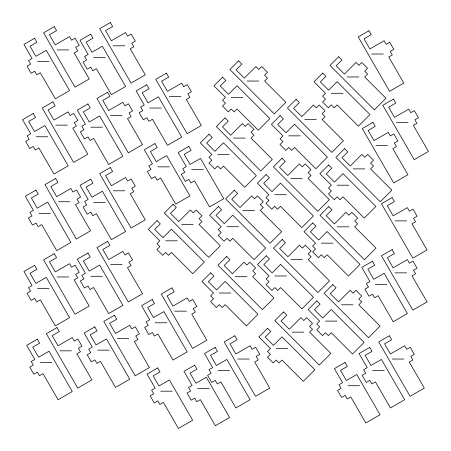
<?xml version="1.0" encoding="UTF-8"?>
<svg xmlns="http://www.w3.org/2000/svg" width="451" height="451" viewBox="0 0 451 451"><rect width="100%" height="100%" fill="white"/><g stroke="black" fill="none" stroke-linecap="round" stroke-linejoin="round"><path stroke-width="0.68" d="M113.229 45.805L124.837 45.805M57.147 49.909L68.755 49.909M371.748 54.013L383.356 54.013M93.566 57.435L105.173 57.435M37.489 61.533L49.091 61.533M347.287 76.963L358.889 76.963M247.21 81.039L258.812 81.039M331.305 93.284L342.907 93.284M169.311 96.413L180.919 96.413M231.222 97.36L242.83 97.36M149.647 108.043L161.255 108.043M110.495 115.563L122.103 115.563M304.718 119.532L316.326 119.532M396.367 122.401L407.975 122.401M55.783 125.141L67.385 125.141M90.831 127.193L102.439 127.193M288.736 135.852L300.343 135.852M36.119 136.766L47.727 136.766M233.624 138.096L245.231 138.096M375.852 145.656L387.454 145.656M217.641 154.417L229.243 154.417M157.856 166.859L169.463 166.859M353.172 168.888L364.78 168.888M191.698 169.649L203.305 169.649M290.681 178.399L302.288 178.399M337.19 185.209L348.798 185.209M113.229 190.796L124.837 190.796M274.698 194.719L286.306 194.719M58.517 201.738L70.125 201.738M93.566 202.42L105.173 202.42M242.937 210.408L254.544 210.408M38.854 213.362L50.461 213.362M394.997 220.883L406.605 220.883M181.64 224.491L193.248 224.491M226.954 226.729L238.562 226.729M337.314 226.825L348.922 226.825M165.658 240.811L177.266 240.811M321.332 243.145L332.939 243.145M290.81 259.652L302.418 259.652M110.495 264.658L122.103 264.658M394.997 272.861L406.605 272.861M274.828 275.973L286.436 275.973M90.831 276.283L102.439 276.283M235.287 276.7L246.894 276.7M57.147 276.965L68.755 276.965M375.339 284.491L386.941 284.491M37.489 288.595L49.091 288.595M219.304 293.02L230.912 293.02M341.418 304.791L353.026 304.791M174.779 311.162L186.387 311.162M325.436 321.112L337.044 321.112M155.121 322.786L166.723 322.786M292.18 332.145L303.782 332.145M117.333 338.515L128.941 338.515M276.198 348.465L287.8 348.465M97.67 350.145L109.277 350.145M59.887 350.827L71.489 350.827M237.7 359.035L249.307 359.035M392.263 359.035L403.87 359.035M40.224 362.457L51.831 362.457M218.036 370.66L229.644 370.66M372.599 370.66L384.207 370.66M347.98 385.706L359.588 385.706M197.521 388.441L209.129 388.441M160.59 391.18L172.197 391.18M238.602 60.823L229.897 69.533L274.287 113.923L285.895 102.321L264.619 81.039L267.516 78.136L264.619 75.238L267.516 72.335L261.715 66.534L258.812 69.431L255.914 66.534L244.307 78.136L236.036 69.871L241.837 64.065L238.602 60.823M222.619 77.144L213.909 85.848L225.421 97.36L222.518 100.263L225.421 103.161L222.518 106.064L228.324 111.865L231.222 108.967L234.125 111.865L237.029 108.967L258.305 130.243L269.912 118.636L237.029 85.752L228.516 94.265L220.246 85.994L225.855 80.385L222.619 77.144M225.015 117.886L216.311 126.59L260.706 170.98L272.308 159.378L251.032 138.096L253.936 135.199L251.032 132.295L253.936 129.392L248.129 123.591L245.231 126.494L242.328 123.591L230.72 135.199L222.45 126.928L228.257 121.122L225.015 117.886M209.033 134.201L200.329 142.905L211.835 154.417L208.937 157.32L211.835 160.218L208.937 163.121L214.738 168.928L217.641 166.024L220.539 168.928L223.442 166.024L244.718 187.3L256.326 175.693L223.442 142.809L214.93 151.322L206.659 143.052L212.269 137.442L209.033 134.201M173.032 204.28L164.327 212.985L208.723 257.38L220.33 245.772L199.049 224.491L201.952 221.593L199.049 218.69L201.952 215.787L196.151 209.986L193.248 212.889L190.345 209.986L178.737 221.593L170.467 213.323L176.273 207.516L173.032 204.28M157.049 220.601L148.345 229.305L159.857 240.811L156.954 243.715L159.857 246.618L156.954 249.516L162.755 255.322L165.658 252.419L168.561 255.322L171.459 252.419L192.74 273.695L204.342 262.093L171.459 229.204L162.952 237.716L154.682 229.446L160.291 223.837L157.049 220.601M296.11 99.316L287.405 108.02L331.801 152.415L343.408 140.808L322.127 119.532L325.03 116.629L322.127 113.731L325.03 110.828L319.223 105.021L316.326 107.924L313.422 105.021L301.815 116.629L293.545 108.358L299.351 102.557L296.11 99.316M338.678 56.753L329.974 65.457L374.364 109.847L385.971 98.245L364.696 76.963L367.599 74.065L364.696 71.162L367.599 68.259L361.792 62.458L358.889 65.356L355.991 62.458L344.384 74.065L336.113 65.795L341.92 59.989L338.678 56.753M280.127 115.636L271.423 124.341L282.929 135.852L280.032 138.75L282.929 141.653L280.032 144.557L285.833 150.358L288.736 147.454L291.639 150.358L294.537 147.454L315.818 168.736L327.42 157.128L294.537 124.245L286.024 132.757L277.76 124.487L283.369 118.878L280.127 115.636M322.696 73.068L313.992 81.772L325.498 93.284L322.595 96.187L325.498 99.085L322.595 101.988L328.401 107.795L331.305 104.891L334.202 107.795L337.106 104.891L358.382 126.167L369.989 114.56L337.106 81.676L328.593 90.189L320.323 81.919L325.932 76.309L322.696 73.068M234.328 190.198L225.624 198.902L270.019 243.298L281.627 231.69L260.345 210.408L263.249 207.511L260.345 204.607L263.249 201.704L257.448 195.903L254.544 198.806L251.641 195.903L240.033 207.511L231.769 199.241L237.57 193.434L234.328 190.198M218.346 206.519L209.642 215.223L221.153 226.729L218.25 229.632L221.153 232.536L218.25 235.433L224.051 241.24L226.954 238.337L229.858 241.24L232.755 238.337L254.037 259.613L265.639 248.011L232.755 215.121L224.248 223.634L215.978 215.364L221.588 209.754L218.346 206.519M282.072 158.188L273.368 166.893L317.763 211.282L329.365 199.68L308.089 178.399L310.993 175.501L308.089 172.598L310.993 169.694L305.186 163.893L302.288 166.797L299.385 163.893L287.777 175.501L279.507 167.231L285.314 161.424L282.072 158.188M266.09 174.503L257.386 183.213L268.892 194.719L265.994 197.623L268.892 200.526L265.994 203.424L271.795 209.23L274.698 206.327L277.596 209.23L280.499 206.327L301.781 227.603L313.383 216.001L280.499 183.112L271.987 191.624L263.722 183.354L269.332 177.745L266.09 174.503M226.684 256.484L217.974 265.188L262.369 309.583L273.977 297.976L252.701 276.7L255.599 273.796L252.701 270.899L255.599 267.995L249.798 262.194L246.894 265.092L243.997 262.194L232.389 273.796L224.119 265.526L229.92 259.725L226.684 256.484M210.696 272.804L201.992 281.509L213.503 293.02L210.6 295.918L213.503 298.821L210.6 301.725L216.407 307.526L219.304 304.628L222.208 307.526L225.111 304.628L246.387 325.904L257.995 314.296L225.111 281.413L216.598 289.925L208.328 281.655L213.937 276.046L210.696 272.804M344.564 148.678L335.86 157.382L380.255 201.777L391.857 190.17L370.581 168.888L373.484 165.991L370.581 163.087L373.484 160.184L367.678 154.383L364.78 157.286L361.877 154.383L350.269 165.991L341.999 157.72L347.806 151.919L344.564 148.678M328.582 164.998L319.877 173.703L331.384 185.209L328.486 188.112L331.384 191.015L328.486 193.913L334.287 199.72L337.19 196.816L340.088 199.72L342.991 196.816L364.273 218.092L375.875 206.49L342.991 173.607L334.479 182.114L326.214 173.844L331.823 168.234L328.582 164.998M282.202 239.436L273.498 248.14L317.893 292.536L329.501 280.928L308.219 259.652L311.122 256.749L308.219 253.851L311.122 250.948L305.316 245.147L302.418 248.044L299.515 245.147L287.907 256.749L279.637 248.478L285.444 242.677L282.202 239.436M266.22 255.756L257.515 264.461L269.027 275.973L266.124 278.876L269.027 281.774L266.124 284.677L271.925 290.478L274.828 287.58L277.731 290.478L280.629 287.58L301.911 308.856L313.513 297.248L280.629 264.365L272.122 272.878L263.852 264.607L269.461 258.998L266.22 255.756M328.706 206.609L320.001 215.313L364.397 259.708L376.004 248.101L354.728 226.825L357.626 223.921L354.728 221.024L357.626 218.121L351.825 212.32L348.922 215.217L346.018 212.32L334.416 223.921L326.146 215.651L331.947 209.85L328.706 206.609M312.723 222.929L304.019 231.634L315.531 243.145L312.628 246.043L315.531 248.946L312.628 251.85L318.434 257.651L321.332 254.753L324.235 257.651L327.138 254.753L348.414 276.029L360.022 264.421L327.138 231.538L318.626 240.05L310.356 231.78L315.965 226.171L312.723 222.929M283.572 311.934L274.868 320.638L319.257 365.028L330.865 353.426L309.589 332.145L312.492 329.247L309.589 326.344L312.492 323.44L306.686 317.639L303.782 320.543L300.885 317.639L289.277 329.247L281.007 320.977L286.808 315.17L283.572 311.934M267.59 328.249L258.885 336.959L270.391 348.465L267.488 351.368L270.391 354.272L267.488 357.169L273.295 362.976L276.198 360.073L279.096 362.976L281.999 360.073L303.275 381.349L314.883 369.747L281.999 336.858L273.486 345.37L265.216 337.1L270.825 331.491L267.59 328.249M332.81 284.575L324.106 293.28L368.501 337.675L380.108 326.067L358.827 304.791L361.73 301.888L358.827 298.985L361.73 296.087L355.929 290.281L353.026 293.184L350.123 290.281L338.521 301.888L330.25 293.618L336.051 287.817L332.81 284.575M316.827 300.896L308.123 309.6L319.635 321.112L316.732 324.01L319.635 326.913L316.732 329.816L322.533 335.617L325.436 332.714L328.339 335.617L331.243 332.714L352.519 353.996L364.126 342.388L331.243 309.504L322.73 318.017L314.46 309.747L320.069 304.137L316.827 300.896M54.267 26.654L43.6 32.81L74.996 87.178L89.208 78.976L74.161 52.914L77.719 50.862L75.667 47.31L79.218 45.258L75.114 38.149L71.562 40.201L69.51 36.644L55.293 44.852L49.447 34.727L56.555 30.623L54.267 26.654M34.603 38.279L23.942 44.435L32.077 58.534L28.526 60.581L30.578 64.138L27.026 66.19L31.125 73.299L34.682 71.247L36.734 74.798L40.286 72.746L55.332 98.808L69.544 90.6L46.295 50.326L35.871 56.341L30.02 46.216L36.892 42.247L34.603 38.279M110.343 22.55L99.682 28.706L131.078 83.074L145.29 74.872L130.243 48.809L133.795 46.757L131.743 43.206L135.3 41.154L131.196 34.045L127.644 36.097L125.592 32.545L111.374 40.748L105.528 30.623L112.637 26.519L110.343 22.55M90.685 34.175L80.019 40.331L88.159 54.43L84.608 56.482L86.66 60.034L83.102 62.086L87.206 69.195L90.764 67.143L92.81 70.694L96.367 68.642L111.414 94.704L125.626 86.496L102.377 46.222L91.948 52.237L86.102 42.112L92.974 38.143L90.685 34.175M52.897 101.881L42.236 108.037L73.626 162.411L87.844 154.203L72.797 128.14L76.349 126.088L74.297 122.537L77.848 120.485L73.75 113.376L70.193 115.428L68.14 111.876L53.928 120.084L48.082 109.954L55.185 105.85L52.897 101.881M33.233 113.511L22.573 119.667L30.713 133.761L27.156 135.813L29.208 139.365L25.656 141.417L29.76 148.526L33.312 146.474L35.364 150.025L38.916 147.979L53.962 174.035L68.18 165.827L44.925 125.553L34.502 131.574L28.655 121.443L35.528 117.48L33.233 113.511M107.609 92.308L96.948 98.465L128.338 152.833L142.555 144.63L127.509 118.568L131.061 116.516L129.009 112.964L132.566 110.912L128.462 103.803L124.904 105.855L122.852 102.304L108.64 110.506L102.794 100.381L109.897 96.277L107.609 92.308M87.945 103.933L77.284 110.089L85.425 124.188L81.868 126.241L83.92 129.792L80.368 131.844L84.472 138.953L88.024 136.901L90.076 140.453L93.633 138.401L108.674 164.463L122.892 156.255L99.637 115.98L89.213 121.995L83.367 111.871L90.239 107.902L87.945 103.933M166.425 73.158L155.764 79.314L187.154 133.688L201.371 125.479L186.325 99.417L189.877 97.365L187.825 93.814L191.382 91.762L187.278 84.653L183.72 86.705L181.668 83.153L167.456 91.361L161.61 81.231L168.713 77.127L166.425 73.158M146.761 84.788L136.101 90.939L144.241 105.038L140.684 107.09L142.736 110.642L139.184 112.694L143.288 119.803L146.84 117.75L148.892 121.302L152.449 119.25L167.49 145.312L181.708 137.104L158.453 96.83L148.029 102.851L142.183 92.72L149.055 88.757L146.761 84.788M55.631 178.483L44.97 184.634L76.36 239.007L90.578 230.799L75.531 204.743L79.083 202.691L77.031 199.133L80.588 197.081L76.484 189.978L72.927 192.03L70.88 188.473L56.663 196.681L50.816 186.551L57.925 182.446L55.631 178.483M35.967 190.108L25.307 196.264L33.447 210.358L29.896 212.41L31.948 215.967L28.39 218.013L32.495 225.122L36.046 223.07L38.098 226.627L41.655 224.575L56.702 250.632L70.914 242.429L47.659 202.149L37.236 208.17L31.39 198.04L38.262 194.077L35.967 190.108M110.343 167.541L99.682 173.691L131.078 228.065L145.29 219.857L130.243 193.8L133.795 191.748L131.743 188.191L135.3 186.139L131.196 179.036L127.644 181.082L125.592 177.531L111.374 185.739L105.528 175.608L112.637 171.504L110.343 167.541M90.685 179.165L80.019 185.322L88.159 199.415L84.608 201.467L86.66 205.025L83.102 207.071L87.206 214.18L90.764 212.128L92.81 215.685L96.367 213.633L111.414 239.69L125.626 231.487L102.377 191.207L91.948 197.228L86.102 187.097L92.974 183.134L90.685 179.165M154.969 143.604L144.309 149.755L152.449 163.854L148.892 165.906L150.944 169.458L147.392 171.51L151.497 178.619L155.048 176.566L157.1 180.118L160.652 178.066L175.698 204.128L189.916 195.92L166.661 155.646L156.238 161.667L150.392 151.536L157.258 147.573L154.969 143.604M368.862 30.758L358.201 36.914L389.591 91.282L403.808 83.074L388.762 57.018L392.314 54.966L390.262 51.408L393.819 49.356L389.715 42.253L386.157 44.305L384.105 40.748L369.893 48.956L364.047 38.831L371.15 34.727L368.862 30.758M188.817 146.395L178.151 152.551L186.291 166.644L182.74 168.697L184.792 172.248L181.234 174.3L185.338 181.409L188.896 179.357L190.942 182.909L194.499 180.862L209.546 206.919L223.758 198.711L200.509 158.436L190.08 164.457L184.233 154.327L191.106 150.363L188.817 146.395M54.267 253.71L43.6 259.866L74.996 314.24L89.208 306.032L74.161 279.97L77.719 277.917L75.667 274.366L79.218 272.314L75.114 265.205L71.562 267.257L69.51 263.705L55.293 271.908L49.447 261.783L56.555 257.679L54.267 253.71M34.603 265.335L23.942 271.491L32.077 285.59L28.526 287.642L30.578 291.194L27.026 293.246L31.125 300.355L34.682 298.303L36.734 301.854L40.286 299.802L55.332 325.864L69.544 317.656L46.295 277.382L35.871 283.403L30.02 273.272L36.892 269.303L34.603 265.335M107.609 241.398L96.948 247.554L128.338 301.928L142.555 293.719L127.509 267.657L131.061 265.605L129.009 262.054L132.566 260.001L128.462 252.893L124.904 254.945L122.852 251.393L108.64 259.601L102.794 249.471L109.897 245.367L107.609 241.398M87.945 253.028L77.284 259.184L85.425 273.278L81.868 275.33L83.92 278.881L80.368 280.934L84.472 288.042L88.024 285.99L90.076 289.548L93.633 287.496L108.674 313.552L122.892 305.344L99.637 265.07L89.213 271.09L83.367 260.96L90.239 256.997L87.945 253.028M393.481 99.147L382.82 105.303L414.21 159.677L428.427 151.468L413.381 125.406L416.933 123.354L414.881 119.803L418.438 117.75L414.334 110.642L410.782 112.694L408.73 109.142L394.512 117.345L388.666 107.22L395.775 103.116L393.481 99.147M372.966 122.401L362.305 128.558L393.695 182.926L407.913 174.717L392.866 148.661L396.418 146.609L394.366 143.052L397.917 141.005L393.819 133.896L390.262 135.948L388.21 132.391L373.997 140.599L368.151 130.474L375.255 126.37L372.966 122.401M57.001 327.573L46.34 333.729L77.73 388.097L91.942 379.894L76.901 353.832L80.453 351.78L78.401 348.228L81.952 346.176L77.848 339.067L74.297 341.119L72.245 337.568L58.032 345.77L52.181 335.645L59.29 331.541L57.001 327.573M37.337 339.197L26.677 345.353L34.817 359.453L31.26 361.505L33.312 365.056L29.76 367.108L33.864 374.217L37.416 372.165L39.468 375.717L43.02 373.665L58.066 399.727L72.284 391.519L49.029 351.244L38.606 357.26L32.76 347.135L39.626 343.166L37.337 339.197M114.447 315.26L103.786 321.416L135.176 375.79L149.394 367.582L134.347 341.52L137.899 339.468L135.847 335.916L139.404 333.864L135.3 326.755L131.743 328.807L129.696 325.256L115.479 333.464L109.632 323.333L116.741 319.229L114.447 315.26M94.783 326.89L84.123 333.047L92.263 347.14L88.712 349.192L90.764 352.744L87.206 354.796L91.311 361.905L94.862 359.853L96.914 363.405L100.472 361.352L115.518 387.415L129.73 379.206L106.475 338.932L96.052 344.953L90.206 334.822L97.078 330.859L94.783 326.89M171.899 287.907L161.232 294.063L192.628 348.431L206.84 340.223L191.793 314.167L195.351 312.115L193.299 308.557L196.85 306.511L192.746 299.402L189.195 301.454L187.142 297.897L172.925 306.105L167.079 295.98L174.187 291.876L171.899 287.907M152.235 299.532L141.575 305.688L149.709 319.782L146.158 321.834L148.21 325.391L144.658 327.443L148.757 334.546L152.314 332.5L154.366 336.051L157.918 333.999L172.964 360.061L187.176 351.853L163.927 311.579L153.503 317.594L147.652 307.469L154.524 303.5L152.235 299.532M392.116 197.628L381.456 203.784L412.845 258.158L427.058 249.95L412.011 223.888L415.568 221.836L413.516 218.284L417.068 216.232L412.964 209.123L409.412 211.175L407.36 207.623L393.148 215.832L387.296 205.701L394.405 201.597L392.116 197.628M157.703 367.926L147.043 374.076L155.183 388.176L151.626 390.228L153.678 393.779L150.127 395.831L154.231 402.94L157.782 400.888L159.834 404.44L163.392 402.388L178.438 428.45L192.65 420.242L169.396 379.967L158.972 385.988L153.126 375.858L159.998 371.889L157.703 367.926M234.813 335.781L224.153 341.937L255.548 396.305L269.76 388.097L254.714 362.04L258.271 359.988L256.219 356.431L259.77 354.379L255.666 347.276L252.115 349.328L250.063 345.77L235.845 353.979L229.999 343.854L237.108 339.75L234.813 335.781M215.155 347.405L204.495 353.561L212.63 367.655L209.078 369.707L211.13 373.265L207.573 375.317L211.677 382.42L215.234 380.368L217.286 383.925L220.838 381.873L235.884 407.935L250.096 399.727L226.847 359.453L216.424 365.468L210.572 355.343L217.444 351.374L215.155 347.405M392.116 249.606L381.456 255.762L412.845 310.136L427.058 301.928L412.011 275.865L415.568 273.813L413.516 270.262L417.068 268.21L412.964 261.101L409.412 263.153L407.36 259.601L393.148 267.809L387.296 257.679L394.405 253.575L392.116 249.606M372.453 261.236L361.792 267.387L369.927 281.486L366.375 283.538L368.428 287.09L364.876 289.142L368.974 296.251L372.532 294.199L374.584 297.75L378.135 295.698L393.182 321.76L407.4 313.552L384.145 273.278L373.721 279.299L367.875 269.168L374.742 265.205L372.453 261.236M194.635 365.186L183.974 371.342L192.115 385.442L188.557 387.494L190.61 391.045L187.058 393.097L191.162 400.206L194.714 398.154L196.766 401.706L200.323 399.654L215.364 425.716L229.582 417.508L206.327 377.233L195.903 383.249L190.057 373.124L196.929 369.155L194.635 365.186M389.376 335.781L378.716 341.937L410.111 396.305L424.323 388.097L409.277 362.04L412.834 359.988L410.782 356.431L414.334 354.379L410.23 347.276L406.678 349.328L404.626 345.77L390.408 353.979L384.562 343.854L391.671 339.75L389.376 335.781M369.719 347.405L359.058 353.561L367.193 367.655L363.641 369.707L365.693 373.265L362.136 375.317L366.24 382.42L369.797 380.368L371.849 383.925L375.401 381.873L390.448 407.935L404.66 399.727L381.411 359.453L370.987 365.468L365.135 355.343L372.007 351.374L369.719 347.405M345.094 362.452L334.433 368.608L342.574 382.702L339.017 384.754L341.069 388.311L337.517 390.363L341.621 397.466L345.173 395.414L347.225 398.972L350.782 396.919L365.829 422.976L380.041 414.773L356.786 374.499L346.362 380.514L340.516 370.389L347.388 366.421L345.094 362.452"/></g></svg>
